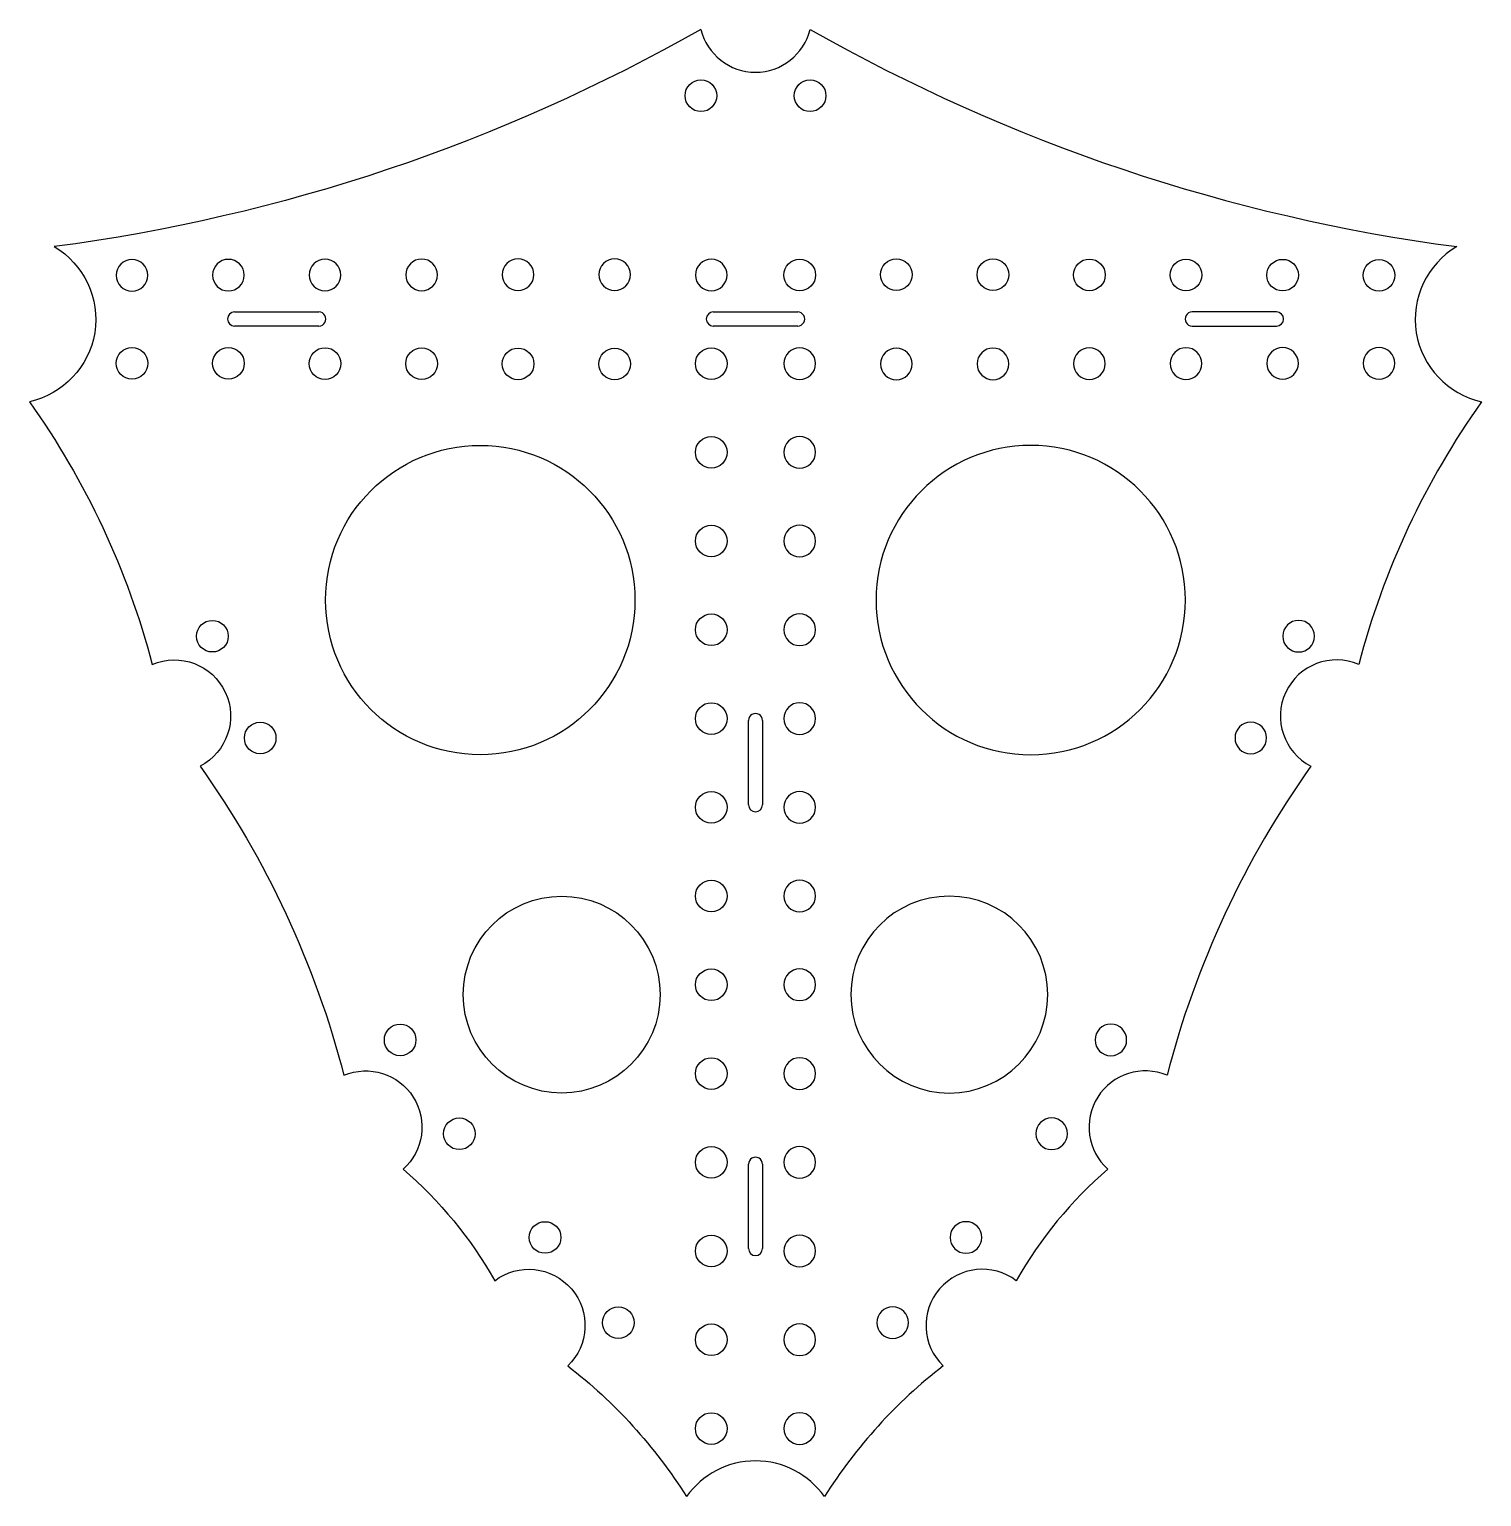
# Model space of a CAD drawing. Extents: x 178.11 to 184.56, y -7.46 to -0.94.
import ezdxf

# ---------------------------------------------------------------- set-up
doc = ezdxf.new("R2010")
doc.units = 0
doc.layers.add('STATION_9', color=7, linetype='CONTINUOUS')

msp = doc.modelspace()

# ---------------------------------------------------------------- linework, layer by layer
at = {"layer": 'STATION_9', "color": 0, "linetype": 'CONTINUOUS'}
for p, q in [((179.022, -2.1922, -0.0019), (179.397, -2.1922, -0.0019)), ((181.15, -2.1922, -0.0019), (181.525, -2.1922, -0.0019)), ((183.6531, -2.1922, -0.0019), (183.2781, -2.1922, -0.0019)), ((179.397, -2.2547, -0.0019), (179.022, -2.2547, -0.0019)), ((181.525, -2.2547, -0.0019), (181.15, -2.2547, -0.0019)), ((183.2781, -2.2547, -0.0019), (183.6531, -2.2547, -0.0019)), ((181.3063, -4.3828, -0.0019), (181.3063, -4.0078, -0.0019)), ((181.3688, -4.0078, -0.0019), (181.3688, -4.3828, -0.0019)), ((181.3063, -6.355, -0.0019), (181.3063, -5.98, -0.0019)), ((181.3688, -5.98, -0.0019), (181.3688, -6.355, -0.0019))]:
    msp.add_line(p, q, dxfattribs=at)
at = {"layer": 'STATION_9', "color": 0, "linetype": 'CONTINUOUS', "extrusion": (0, -2.74961e-05, 1)}
for centre in [(181.0947, -1.2312, -0.0028), (181.5803, -1.2312, -0.0028), (181.9634, -2.0259, -0.0028), (182.3925, -2.0266, -0.0028), (181.5343, -2.0278, -0.0028), (182.8216, -2.0272, -0.0028), (183.2507, -2.0278, -0.0028), (183.6797, -2.0285, -0.0028), (184.1088, -2.0291, -0.0028), (178.5662, -2.4202, -0.0028), (178.9953, -2.4208, -0.0028), (179.4243, -2.4214, -0.0028), (179.8534, -2.4221, -0.0028), (180.2825, -2.4227, -0.0028), (180.7116, -2.4233, -0.0028), (181.1406, -2.4215, -0.0028), (181.1406, -2.8159, -0.0028), (181.1406, -3.2104, -0.0028), (178.924, -3.6331, -0.0028), (181.1406, -3.6048, -0.0028), (181.1406, -3.9993, -0.0028), (179.1362, -4.0855, -0.0028), (181.1406, -4.3937, -0.0028), (181.1406, -4.7881, -0.0028), (181.1406, -5.1826, -0.0028), (179.7583, -5.4274, -0.0028), (181.1406, -5.577, -0.0028), (180.0211, -5.8449, -0.0028), (181.1406, -5.9715, -0.0028), (180.4025, -6.3057, -0.0028), (181.1406, -6.3659, -0.0028), (180.7276, -6.6844, -0.0028), (181.1406, -6.7604, -0.0028), (181.1406, -7.1548, -0.0028)]:
    msp.add_circle(centre, 0.0703, dxfattribs=at)
at = {"layer": 'STATION_9', "color": 0, "linetype": 'CONTINUOUS', "extrusion": (0, 2.74961e-05, -1)}
for centre in [(-180.2825, -2.0266, 0.0028), (-180.7116, -2.0259, 0.0028), (-178.5662, -2.0291, 0.0028), (-178.9953, -2.0285, 0.0028), (-179.4243, -2.0278, 0.0028), (-179.8534, -2.0272, 0.0028), (-181.1406, -2.0278, 0.0028), (-181.5343, -2.4215, 0.0028), (-181.9634, -2.4233, 0.0028), (-182.3925, -2.4227, 0.0028), (-182.8216, -2.4221, 0.0028), (-183.2507, -2.4214, 0.0028), (-183.6797, -2.4208, 0.0028), (-184.1088, -2.4202, 0.0028), (-181.5343, -2.8159, 0.0028), (-181.5343, -3.2104, 0.0028), (-181.5343, -3.6048, 0.0028), (-183.751, -3.6331, 0.0028), (-181.5343, -3.9993, 0.0028), (-183.5388, -4.0855, 0.0028), (-181.5343, -4.3937, 0.0028), (-181.5343, -4.7881, 0.0028), (-181.5343, -5.1826, 0.0028), (-182.9167, -5.4274, 0.0028), (-181.5343, -5.577, 0.0028), (-182.6539, -5.8449, 0.0028), (-181.5343, -5.9715, 0.0028), (-182.2725, -6.3057, 0.0028), (-181.5343, -6.3659, 0.0028), (-181.9474, -6.6844, 0.0028), (-181.5343, -6.7604, 0.0028), (-181.5343, -7.1548, 0.0028)]:
    msp.add_circle(centre, 0.0703, dxfattribs=at)
at = {"layer": 'STATION_9', "color": 0, "linetype": 'CONTINUOUS', "extrusion": (5.04088e-19, -2.74961e-05, 1)}
msp.add_circle((180.1143, -3.4727, -0.0028), 0.6875, dxfattribs=at)
at = {"layer": 'STATION_9', "color": 0, "linetype": 'CONTINUOUS', "extrusion": (5.04088e-19, 2.74961e-05, -1)}
msp.add_circle((-182.5607, -3.4727, 0.0028), 0.6875, dxfattribs=at)
at = {"layer": 'STATION_9', "color": 0, "linetype": 'CONTINUOUS', "extrusion": (-3.52566e-19, -2.74961e-05, 1)}
msp.add_circle((180.4762, -5.2262, -0.0028), 0.4375, dxfattribs=at)
at = {"layer": 'STATION_9', "color": 0, "linetype": 'CONTINUOUS', "extrusion": (-3.52566e-19, 2.74961e-05, -1)}
msp.add_circle((-182.1988, -5.2262, 0.0028), 0.4375, dxfattribs=at)
at = {"layer": 'STATION_9', "color": 0, "linetype": 'CONTINUOUS', "extrusion": (2.40607e-19, 2.74961e-05, -1)}
msp.add_arc((-177.1889, 5.9268, 0.0028), 7.8963, 240.35456, 262.48847, dxfattribs=at)
at = {"layer": 'STATION_9', "color": 0, "linetype": 'CONTINUOUS', "extrusion": (6.77848e-19, -2.74961e-05, 1)}
msp.add_arc((181.3375, -0.8765, -0.0028), 0.25, 193.75896, 346.24134, dxfattribs=at)
at = {"layer": 'STATION_9', "color": 0, "linetype": 'CONTINUOUS', "extrusion": (2.73968e-19, -2.74961e-05, 1)}
msp.add_arc((185.4861, 5.9268, -0.0028), 7.8963, 240.35454, 262.48847, dxfattribs=at)
at = {"layer": 'STATION_9', "color": 0, "linetype": 'CONTINUOUS', "extrusion": (3.59977e-19, 2.74961e-05, -1)}
msp.add_arc((-178.0304, -2.2246, 0.0028), 0.375, 120.57497, 257.69035, dxfattribs=at)
at = {"layer": 'STATION_9', "color": 0, "linetype": 'CONTINUOUS', "extrusion": (3.59977e-19, -2.74961e-05, 1)}
msp.add_arc((184.6446, -2.2246, -0.0028), 0.375, 120.57497, 257.69035, dxfattribs=at)
at = {"layer": 'STATION_9', "color": 0, "linetype": 'CONTINUOUS'}
for centre, start, end in [((179.022, -2.2234, -0.0019), 90.00001, 269.99999), ((179.397, -2.2234, -0.0019), 269.99999, 90.00001), ((181.15, -2.2234, -0.0019), 90.00001, 269.99999), ((181.525, -2.2234, -0.0019), 269.99999, 90.00001), ((183.2781, -2.2234, -0.0019), 89.99999, 270.00001), ((183.6531, -2.2234, -0.0019), 270.00001, 89.99999), ((181.3375, -4.0078, -0.0019), 359.99999, 180.00001), ((181.3375, -4.3828, -0.0019), 180.00001, 359.99999), ((181.3375, -5.98, -0.0019), 359.99999, 180.00001), ((181.3375, -6.355, -0.0019), 180.00001, 359.99999)]:
    msp.add_arc(centre, 0.0312, start, end, dxfattribs=at)
at = {"layer": 'STATION_9', "color": 0, "linetype": 'CONTINUOUS', "extrusion": (-1.15493e-17, 2.74961e-05, -1)}
msp.add_arc((-175.1807, -4.6735, 0.0028), 3.5944, 144.59396, 165.25243, dxfattribs=at)
at = {"layer": 'STATION_9', "color": 0, "linetype": 'CONTINUOUS', "extrusion": (-1.14787e-17, -2.74961e-05, 1)}
msp.add_arc((187.4943, -4.6735, -0.0028), 3.5944, 144.59396, 165.25243, dxfattribs=at)
at = {"layer": 'STATION_9', "color": 0, "linetype": 'CONTINUOUS', "extrusion": (-1.26327e-18, 2.74961e-05, -1)}
msp.add_arc((-178.7548, -3.9884, 0.0028), 0.25, 66.88302, 242.86047, dxfattribs=at)
at = {"layer": 'STATION_9', "color": 0, "linetype": 'CONTINUOUS', "extrusion": (-1.26447e-18, -2.74961e-05, 1)}
msp.add_arc((183.9202, -3.9884, -0.0028), 0.25, 66.88302, 242.86047, dxfattribs=at)
at = {"layer": 'STATION_9', "color": 0, "linetype": 'CONTINUOUS', "extrusion": (8.02037e-18, 2.74961e-05, -1)}
msp.add_arc((-175.4619, -6.6327, 0.0028), 4.18, 144.59374, 165.48069, dxfattribs=at)
at = {"layer": 'STATION_9', "color": 0, "linetype": 'CONTINUOUS', "extrusion": (7.97221e-18, -2.74961e-05, 1)}
msp.add_arc((187.2131, -6.6327, -0.0028), 4.18, 144.59374, 165.48069, dxfattribs=at)
at = {"layer": 'STATION_9', "color": 0, "linetype": 'CONTINUOUS', "extrusion": (1.73073e-19, 2.74961e-05, -1)}
msp.add_arc((-179.6052, -5.8152, 0.0028), 0.25, 67.21395, 228.40974, dxfattribs=at)
at = {"layer": 'STATION_9', "color": 0, "linetype": 'CONTINUOUS', "extrusion": (1.73073e-19, -2.74961e-05, 1)}
msp.add_arc((183.0698, -5.8152, -0.0028), 0.25, 67.21395, 228.40974, dxfattribs=at)
at = {"layer": 'STATION_9', "color": 0, "linetype": 'CONTINUOUS', "extrusion": (-4.73261e-18, 2.74961e-05, -1)}
msp.add_arc((-178.5778, -7.3977, 0.0028), 1.8362, 130.53704, 150.66163, dxfattribs=at)
at = {"layer": 'STATION_9', "color": 0, "linetype": 'CONTINUOUS', "extrusion": (-4.65831e-18, -2.74961e-05, 1)}
msp.add_arc((184.0973, -7.3977, -0.0028), 1.8362, 130.53704, 150.66163, dxfattribs=at)
at = {"layer": 'STATION_9', "color": 0, "linetype": 'CONTINUOUS', "extrusion": (7.33823e-19, 2.74961e-05, -1)}
msp.add_arc((-180.3296, -6.6971, 0.0028), 0.25, 52.78894, 225.93411, dxfattribs=at)
at = {"layer": 'STATION_9', "color": 0, "linetype": 'CONTINUOUS', "extrusion": (7.33823e-19, -2.74961e-05, 1)}
msp.add_arc((182.3454, -6.6971, -0.0028), 0.25, 52.78894, 225.93411, dxfattribs=at)
at = {"layer": 'STATION_9', "color": 0, "linetype": 'CONTINUOUS', "extrusion": (-6.24915e-18, 2.74961e-05, -1)}
msp.add_arc((-179.1291, -8.6543, 0.0028), 2.247, 127.71043, 147.81895, dxfattribs=at)
at = {"layer": 'STATION_9', "color": 0, "linetype": 'CONTINUOUS', "extrusion": (-1.82928e-18, -2.74961e-05, 1)}
msp.add_arc((183.5459, -8.6543, -0.0028), 2.247, 127.71043, 147.81895, dxfattribs=at)
at = {"layer": 'STATION_9', "color": 0, "linetype": 'CONTINUOUS', "extrusion": (-3.62132e-19, -2.74961e-05, 1)}
msp.add_arc((181.3375, -7.6735, -0.0028), 0.375, 35.14406, 144.85594, dxfattribs=at)

doc.saveas('drawing.dxf')
